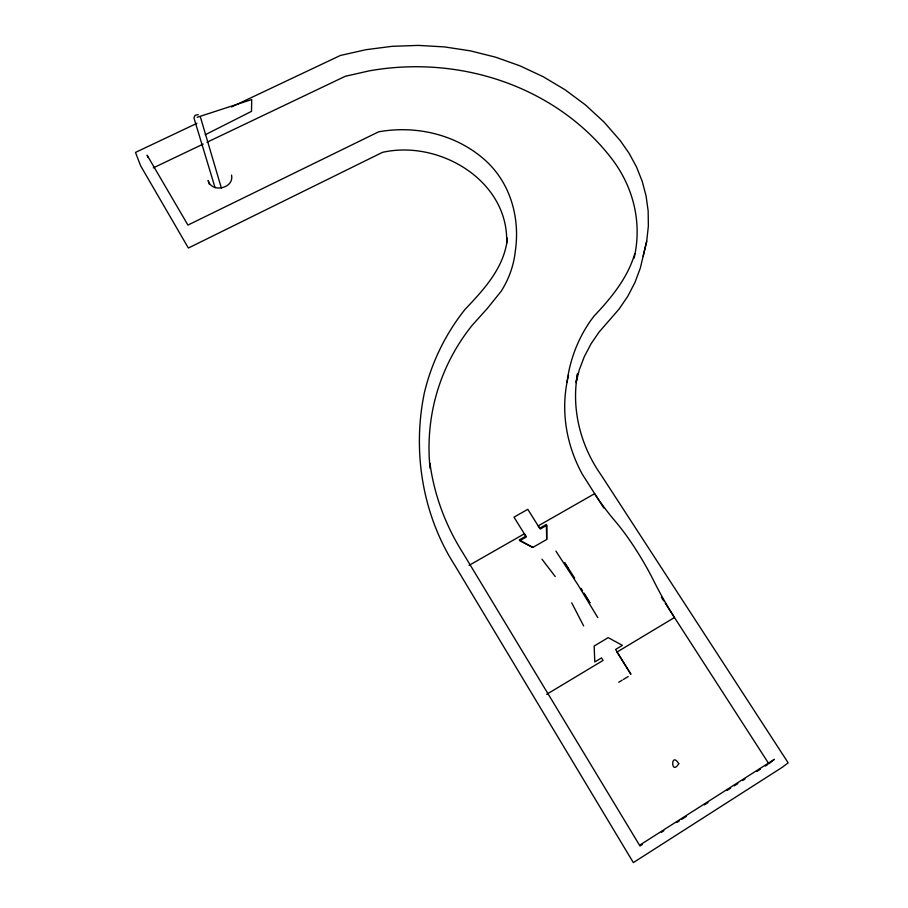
<?xml version="1.0" encoding="UTF-8"?>
<svg xmlns="http://www.w3.org/2000/svg" width="908" height="908" viewBox="0 0 908 908"><rect width="100%" height="100%" fill="white"/><g stroke="black" fill="none" stroke-linecap="round" stroke-linejoin="round"><path stroke-width="1.36" d="M469.027 565.4L524.347 533.813L526.379 536.946L519.751 540.737L532.826 547.433L546.695 539.477L546.922 525.199L540.237 529.024L538.194 525.902L594.57 493.714A103.296 25.14 60.5 0 0 615.045 521.022A78.077 17.252 59.6 0 1 653.964 581.268A106.52 26.105 58.9 0 0 674.462 617.519L617.168 651.955M576.069 382.609L579.259 369.919L584.355 356.549L590.983 343.905L599.03 332.124L618.938 309.253L627.814 296.235L634.964 282.445L640.322 268.087L646.7 241.256L648.369 226.103L648.153 210.94L646.076 195.924L642.183 181.237L636.542 167.049L629.244 153.52L620.38 140.785L603.968 121.99L585.49 104.953L565.173 89.835L543.256 76.749L519.989 65.841L495.598 57.181L470.344 50.848L444.489 46.91L418.293 45.4L392.018 46.331L365.935 49.702L340.318 55.49L231.495 106.974M567.012 382.245C570.054 358.354 579.202 335.313 593.934 316.211C611.107 298.062 627.564 278.2 634.737 253.797M576.217 381.281L577.613 373.483C571.041 408.657 580.473 445.68 600.948 474.748L788.155 762.811L782.344 767.249L633.341 862.6L454.976 565.571C422.458 514.961 412.153 451.412 424.376 392.767C431.618 362.383 445.59 333.804 465.044 309.367C484.259 289.198 504.553 267.247 507.402 238.157M643.148 256.181L646.7 241.256M769.78 763.049L774.41 759.304L639.561 845.28L463.091 553.222C445.805 525.982 434.194 495.246 429.949 463.216M639.924 846.029L642.308 844.497M661.41 832.318L663.805 830.797M676.937 822.421L679.32 820.9M681.704 819.379L686.482 816.337M704.392 804.908L707.968 802.627M727.07 790.448L730.656 788.167M734.231 785.874L737.818 783.593M742.596 780.551L744.98 779.03M756.92 771.414L760.495 769.133M765.274 766.08L767.657 764.559M618.768 682.249L622.298 680.115M623.467 679.4L628.154 676.562M546.73 694.291L603.094 660.422L601.527 657.903L594.797 661.943L594.15 646.031L608.201 637.643L622.4 645.372L615.601 649.458L630.912 674.292L617.145 652.307M205.197 134.781L251.516 111.343L251.709 99.562L197.127 117.302M153.316 167.867L203.199 144.066M207.035 142.238L345.188 76.329L369 70.903A239.905 215.071 -2.4 0 1 611.175 157.958A145.904 129.333 2.7 0 1 634.09 258.178M196.934 123.329L135.485 152.408L140.604 165.755L188.376 248.032L382.461 152.362C439.37 139.435 509.172 180.896 506.641 243.401M198.307 114.703L195.118 115.259L193.937 117.87L215.105 187.797M532.826 547.433L519.194 539.965L525.811 536.174L513.985 517.151L527.798 509.32L539.67 528.263L546.355 524.438L546.695 539.477M541.951 559.192L555.265 576.569M555.912 551.133L577.931 584.786L597.748 617.576M603.786 508.003L582.369 474.305A153.69 140.422 21.7 0 1 568.51 375.447M661.399 597.282L663.703 600.858M665.246 603.23L768.86 763.798M574.616 578.056L564.731 562.756L568.442 568.907M581.097 588.373L582.539 590.688M583.98 593.015L589.95 602.844L584.956 595.092M571.734 602.867L583.651 625.941M147.993 157.583L147.096 155.166L187.933 225.082L378.591 131.842C416.67 124.918 457.859 134.838 486.506 161.454C510.943 184.301 520.136 218.646 515.301 251.176A112.558 99.914 -2.6 0 1 500.989 291.525L487.301 308.482L472.115 325.382A223.992 208.477 19.3 0 0 430.074 468.346M209.305 184.188L208.148 180.431C211.609 193.415 234.332 188.433 231.551 175.096M200.316 116.746L221.382 188.081M678.764 763.685C670.83 776.567 670.558 750.507 678.764 763.685"/></g></svg>
